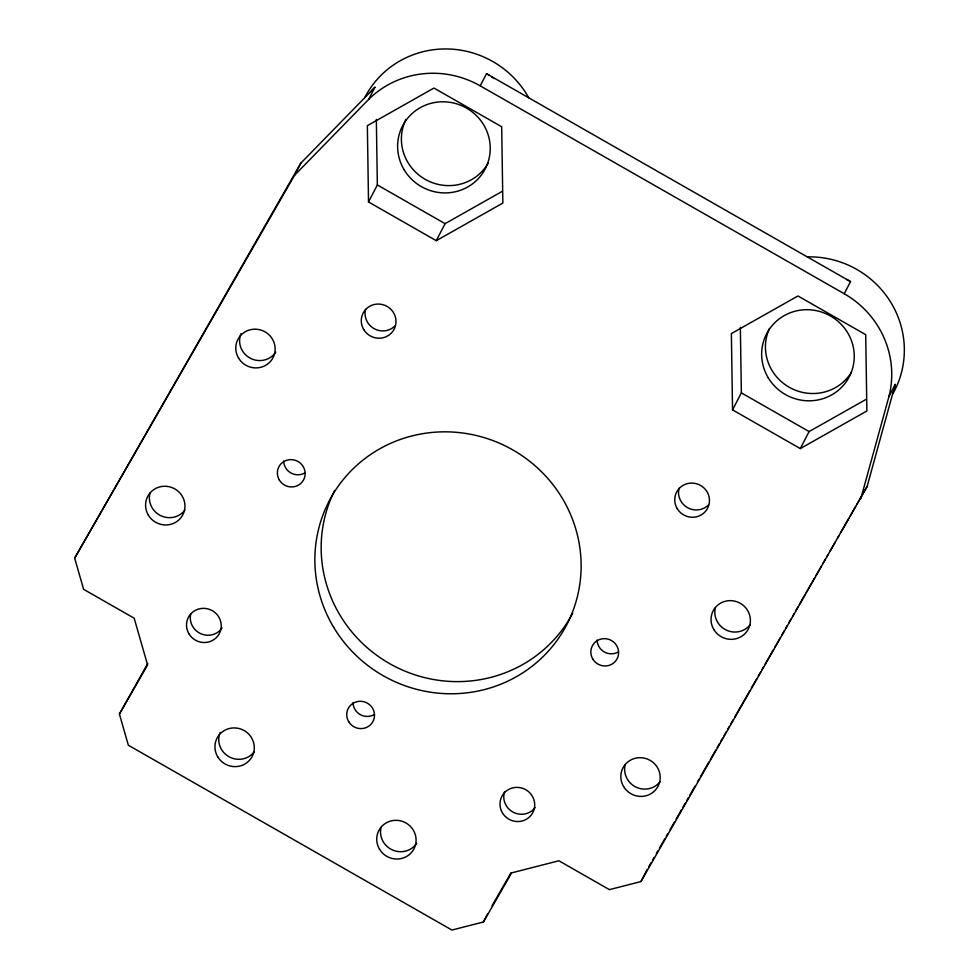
<?xml version="1.0" encoding="UTF-8"?>
<svg xmlns="http://www.w3.org/2000/svg" width="979" height="979" viewBox="0 0 979 979"><rect width="100%" height="100%" fill="white"/><g stroke="black" fill="none" stroke-linecap="round" stroke-linejoin="round"><path stroke-width="1.47" d="M860.786 498.739L888.932 396.581L895.234 384.429L867.088 486.587L640.927 881.565L609.427 889.642L558.874 860.774L511.625 872.889L483.43 921.973L451.931 930.05L128.359 745.239L119.414 714.058L147.805 663.432M74.661 558.14L300.822 163.175L374.933 87.266L368.63 99.417L294.52 175.327L74.661 558.14L83.619 589.321L134.172 618.202L147.596 664.974L119.414 714.058M294.52 175.327L300.822 163.175M368.52 201.98L367.358 125.679L433.942 88.061L501.689 126.756L502.851 203.069L436.267 240.675L368.52 201.98L377.343 184.958L376.34 119.34M368.63 99.417A93.164 90.545 27.4 0 1 480.199 85.846L486.502 73.682L850.531 281.597L844.228 293.749A93.164 90.545 27.4 0 1 888.932 396.581M436.267 240.675L445.09 223.653L502.349 191.309M732.537 409.883L731.374 333.582L797.958 295.976L865.705 334.671L866.88 410.972L800.296 448.578L732.537 409.883L741.36 392.873L740.357 327.255M483.43 921.973L487.64 913.86M800.296 448.578L809.107 431.568L866.378 399.224M640.927 881.565L647.229 869.413M492.021 905.832L511.062 872.668M648.747 866.758L651.035 862.78M652.552 860.137L654.07 857.482M656.358 853.517L657.876 850.861M659.405 848.218L664.729 838.942M666.246 836.286L667.764 833.643M670.052 829.666L674.617 821.724M676.134 819.068L681.457 809.804M682.987 807.149L685.263 803.172M686.781 800.528L688.31 797.873M689.828 795.229L695.151 785.953M697.44 781.988L698.957 779.333M700.474 776.69L708.845 762.115M710.375 759.459L715.698 750.195M717.215 747.54L719.504 743.563M721.021 740.919L722.539 738.264M724.068 735.621L726.345 731.643M727.862 729L729.392 726.345M730.909 723.701L733.198 719.724M734.715 717.081L749.926 690.587M751.456 687.931L756.779 678.655M758.297 676.012L760.573 672.035M762.103 669.391L763.62 666.736M765.137 664.092L773.508 649.518M775.038 646.874L780.361 637.598M781.878 634.943L784.167 630.978M785.684 628.322L787.202 625.679M788.731 623.023L791.008 619.058M792.525 616.403L794.055 613.76M795.572 611.104L797.861 607.127M799.378 604.484L804.701 595.208M806.219 592.564L814.589 577.989M816.119 575.334L821.442 566.07M822.96 563.414L825.248 559.45M826.765 556.794L828.283 554.151M829.813 551.495L835.136 542.219M837.412 538.254L838.942 535.599M840.459 532.955L848.83 518.38M850.347 515.737L855.67 506.461M857.188 503.806L867.088 486.587M480.199 85.846L844.228 293.749M377.343 184.958L445.09 223.653M741.36 392.873L809.107 431.568M184.835 510.23A19.8 19.237 27.4 0 1 149.958 493.147M708.343 505.054A17.463 16.973 27.4 0 1 679.047 488.325M394.88 326.019A17.463 16.973 27.4 0 1 365.583 309.291M535.097 807.626A17.463 16.973 27.4 0 1 504.466 791.962M222.037 628.041A17.463 16.973 27.4 0 1 190.819 613.576M304.689 473.016A13.975 13.584 27.4 0 1 283.665 461.011M275.772 352.146A19.8 19.237 27.4 0 1 240.956 333.704M254.197 751.884A19.8 19.237 27.4 0 1 220.104 732.427M374.039 714.682A13.975 13.584 27.4 0 1 353.027 702.677M572.642 613.331A133.927 130.17 27.4 0 1 394.598 666.32A133.927 130.17 27.4 0 1 334.647 490.479M416.724 843.262A19.8 19.237 27.4 0 1 381.112 827.218M618.153 652.051A13.975 13.584 27.4 0 1 597.141 640.046M660.091 781.67A19.8 19.237 27.4 0 1 625.214 764.587M750.293 624.614A19.8 19.237 27.4 0 1 715.416 607.531M488.154 163.163A46.576 45.279 27.4 0 1 426.489 180.05A46.576 45.279 27.4 0 1 405.869 119.56M851.424 372.338A46.576 45.279 27.4 0 1 790.518 387.965A46.576 45.279 27.4 0 1 769.274 328.822M364.702 97.741A93.164 90.545 27.4 0 1 445.555 48.95A93.164 90.545 27.4 0 1 528.709 97.753M370.882 91.561A93.164 90.545 27.4 0 1 374.933 87.266M486.502 73.682A93.164 90.545 27.4 0 1 489.108 75.224M491.678 76.864A93.164 90.545 27.4 0 1 494.199 78.589M846.529 279.443A93.164 90.545 27.4 0 1 850.531 281.597M895.234 384.429A93.164 90.545 27.4 0 1 894.023 388.687M807.332 256.89A93.164 90.545 27.4 0 1 890.449 301.789A93.164 90.545 27.4 0 1 892.628 394.17M677.199 508.59A17.463 16.973 27.4 0 0 707.279 508.835A17.463 16.973 27.4 0 0 691.847 483.088A17.463 16.973 27.4 0 0 677.199 508.59M363.735 329.556A17.463 16.973 27.4 0 0 393.803 329.801A17.463 16.973 27.4 0 0 378.383 304.053A17.463 16.973 27.4 0 0 363.735 329.556M501.432 810.93A17.463 16.973 27.4 0 0 531.316 814.92A17.463 16.973 27.4 0 0 519.286 787.532A17.463 16.973 27.4 0 0 501.432 810.93M188.971 633.854A17.463 16.973 27.4 0 0 219.051 634.086A17.463 16.973 27.4 0 0 203.62 608.351A17.463 16.973 27.4 0 0 188.971 633.854M279.333 480.016A13.975 13.584 27.4 0 0 303.392 480.212A13.975 13.584 27.4 0 0 291.057 459.616A13.975 13.584 27.4 0 0 279.333 480.016M238.57 358.094A19.8 19.237 27.4 0 0 272.651 358.375A19.8 19.237 27.4 0 0 255.164 329.189A19.8 19.237 27.4 0 0 238.57 358.094M379.522 849.221A19.8 19.237 27.4 0 0 413.603 849.491A19.8 19.237 27.4 0 0 396.116 820.316A19.8 19.237 27.4 0 0 379.522 849.221M592.797 659.051A13.975 13.584 27.4 0 0 616.856 659.246A13.975 13.584 27.4 0 0 604.52 638.651A13.975 13.584 27.4 0 0 592.797 659.051M348.695 721.682A13.975 13.584 27.4 0 0 372.754 721.878A13.975 13.584 27.4 0 0 360.407 701.282A13.975 13.584 27.4 0 0 348.695 721.682M148.367 515.15A19.8 19.237 27.4 0 0 182.461 515.431A19.8 19.237 27.4 0 0 164.974 486.245A19.8 19.237 27.4 0 0 148.367 515.15M333.704 627.355A133.927 130.17 27.4 0 0 564.283 629.216A133.927 130.17 27.4 0 0 445.996 431.837A133.927 130.17 27.4 0 0 333.704 627.355M217.73 756.816A19.8 19.237 27.4 0 0 251.811 757.085A19.8 19.237 27.4 0 0 234.324 727.911A19.8 19.237 27.4 0 0 217.73 756.816M623.623 786.59A19.8 19.237 27.4 0 0 657.717 786.871A19.8 19.237 27.4 0 0 640.229 757.685A19.8 19.237 27.4 0 0 623.623 786.59M713.826 629.534A19.8 19.237 27.4 0 0 747.907 629.815A19.8 19.237 27.4 0 0 730.42 600.629A19.8 19.237 27.4 0 0 713.826 629.534M404.168 169.808A46.576 45.279 27.4 0 0 484.372 170.456A46.576 45.279 27.4 0 0 443.23 101.792A46.576 45.279 27.4 0 0 404.168 169.808M768.197 377.71A46.576 45.279 27.4 0 0 848.389 378.359A46.576 45.279 27.4 0 0 807.247 309.707A46.576 45.279 27.4 0 0 768.197 377.71"/></g></svg>
